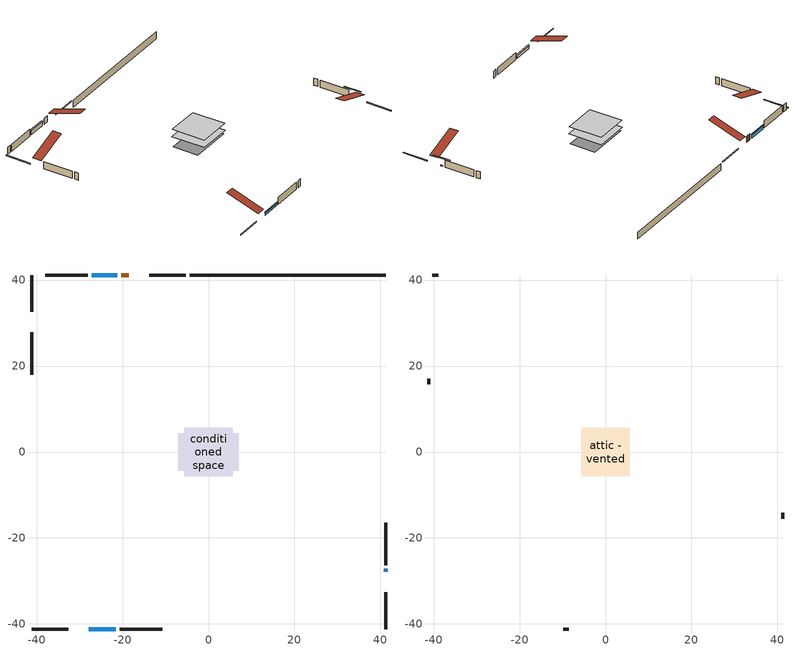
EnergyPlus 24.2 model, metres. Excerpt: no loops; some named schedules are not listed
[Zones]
conditioned space
 floor adiabatic (AdiabaticFloorConstruction): -5.68,-5.68 -5.68,5.68 5.68,5.68 5.68,-5.68 z0.91
 floor foundation (Slab1 construction): -7.06,-4.32 -7.06,4.32 7.06,4.32 7.06,-4.32 z-1.45
 wall outside (RimJoist1 construction): -5.27,41.18 -13.8,41.18 / -41.18,-41.18 -32.65,-41.18 / -41.18,41.18 -41.18,32.65 / 41.18,-41.18 41.18,-32.65 z0.91:1.21
 wall outside (AdiabaticWallConstruction 1): -18.55,41.18 -20.25,41.18 z0.91:2.94
 wall outside (AdiabaticWallConstruction): -21.18,41.18 -27.19,41.18 z0.91:2.23; 41.18,-27.9 41.18,-27.22 z0.91:1.21; -27.9,-41.18 -21.55,-41.18 z0.91:1.84
 wall outside (Wall1 construction): -28.12,41.18 -38,41.18 / -20.63,-41.18 -10.75,-41.18 / -41.18,27.9 -41.18,18.03 / 41.18,-26.29 41.18,-16.42 z0.91:3.35
 wall foundation (FoundationWall1 construction): -4.34,41.18,-1.45 -4.34,41.18,0.91 36.63,41.18,0.91 36.63,41.18,0.87 41.18,41.18,0.87 41.18,41.18,-1.45
 window (WindowConstruction): -21.18,41.18 -27.19,41.18 z0.91:2.23
 window (WindowConstruction 2): 41.18,-27.9 41.18,-27.22 z0.91:1.21
 window (WindowConstruction 1): -27.9,-41.18 -21.55,-41.18 z0.91:1.84
 door (Door): -18.55,41.18 -20.25,41.18 z0.91:2.94
 ceiling adiabatic (AdiabaticFloorConstruction): 5.68,-5.68 5.68,5.68 -5.68,5.68 -5.68,-5.68 z0.91
attic - vented
 floor to conditioned space (Floor1 construction Reversed): -5.63,-5.63 -5.63,5.63 5.63,5.63 5.63,-5.63 z3.35
 wall outside (Wall2 construction): -38.93,41.18 -40.25,41.18 / -9.82,-41.18 -8.49,-41.18 / -41.18,17.1 -41.18,15.77 / 41.18,-15.49 41.18,-14.16 z0.91:3.35
 roof outside (Roof1 construction): -17.62,41.18,3.35 -17.62,30.22,7 -14.73,30.22,7 -14.73,41.18,3.35; -28.83,-41.18,3.35 -28.83,-30.22,7 -31.72,-30.22,7 -31.72,-41.18,3.35; -41.18,28.83,3.35 -30.22,28.83,7 -30.22,31.72,7 -41.18,31.72,3.35; 41.18,-28.83,3.35 30.22,-28.83,7 30.22,-31.72,7 41.18,-31.72,3.35
shading: -27.39,41.18 -20.98,41.18 -20.98,41.59 -27.39,41.59 z2.43; 41.18,-24.58 41.18,-30.54 41.59,-30.54 41.59,-24.58 z3.85; -21.35,-41.18 -28.1,-41.18 -28.1,-41.59 -21.35,-41.59 z2.04
[Building]
Building 1: Terrain=Suburbs
[Site:Location]
Winnipeg Intl AP_MB: Latitude {deg}=49.91; Longitude {deg}=-97.24; Time Zone {hr}=-6; Elevation {m}=239; Keep Site Location Information=Yes
[Site:GroundTemperature:Shallow]
-2.46526, -5.11642, -5.32873, -4.07063, 0.979979, 6.00706, 10.3653, 13.1261, 13.3606, 11.1152, 6.8681, 1.99523
[Site:WaterMainsTemperature]
Calculation Method=Schedule; Temperature Schedule=mains temperature schedule
[Material] Roughness=Rough; Thermal Absorptance=0.9
Name | Thickness {m} | Conductivity {W/m-K} | Density {kg/m3} | Specific Heat {J/kg-K} | Solar Absorptance | Visible Absorptance
asphalt or fiberglass shingles | 0.00635 | 0.162714 | 1121.4 | 1465.45 | 0.84 | 0.84
ceiling loosefill ins | 0.0846667 | 0.0480833 | 16.02 | 1046.75 | 0.7 | 0.7
ceiling stud and cavity | 0.1397 | 0.10081 | 65.682 | 1177.47 | 0.7 | 0.7
concrete 4.0 in. | 0.1016 | 1.803125 | 2242.8 | 837.4 | 0.7 | 0.7
concrete 8.0 in. | 0.2032 | 1.803125 | 2242.8 | 837.4 | 0.7 | 0.7
door material | 0.04445 | 0.188738 | 512.64 | 1214.23 | 0.7 | 0.7
exterior vertical ins | 0.00199794 | 0.029427 | 32.04 | 1214.23 | 0.7 | 0.7
floor covering | 0.0127 | 0.0433444 | 54.468 | 1339.84 | 0.6 | 0.6
floor rigid ins; wall rigid ins | 0.512978 | 0.029427 | 32.04 | 1214.23 | 0.7 | 0.7
floor stud and cavity | 0.1397 | 1.75129 | 37.0049 | 1207.88 | 0.7 | 0.7
furniture material conditioned space 1 | 0.1524 | 0.115458 | 640.8 | 1214.23 | 0.6 | 0.6
gypsum board | 0.0127 | 0.160291 | 801 | 837.4 | 0.6 | 0.6
gypsum board 1 | 0.0127 | 0.160291 | 801 | 837.4 | 0.7 | 0.7
osb sheathing 0.5 in. | 0.0127 | 0.115458 | 512.64 | 1214.23 | 0.7 | 0.7
osb sheathing 0.75 in. | 0.01905 | 0.115458 | 512.64 | 1214.23 | 0.7 | 0.7
rim joist stud and cavity | 0.0508 | 0.648972 | 50.32683 | 1063.81 | 0.6 | 0.6
wall stud and cavity | 0.1397 | 0.483795 | 139.0536 | 1170.24 | 0.7 | 0.7
wall stud and cavity 1 | 0.0889 | 6.1454 | 50.32683 | 1063.81 | 0.6 | 0.6
wall stud and cavity 2 | 0.0889 | 0.380278 | 52.3479 | 1209.89 | 0.7 | 0.7
wall stud and cavity 3 | 0.0889 | 0.391764 | 83.0341 | 1211.67 | 0.7 | 0.7
wood siding | 0.0254 | 0.102417 | 544.68 | 1172.36 | 0.4 | 0.4
wood siding 1 | 0.00254 | 0.102417 | 544.68 | 1172.36 | 0.4 | 0.4
wood siding 2; wood siding 3; wood siding 4 | 0.0254 | 0.102417 | 544.68 | 1172.36 | 0.7 | 0.7
[WindowMaterial:SimpleGlazingSystem]
Name | U-Factor {W/m2-K} | Solar Heat Gain Coefficient
WindowMaterial | 1.75053 | 0.57
WindowMaterial 1 | 1.86409 | 0.54
WindowMaterial 2 | 3.26144 | 0.43
[Construction]
AdiabaticFloorConstruction: floor stud and cavity, floor rigid ins, osb sheathing 0.75 in., floor covering
AdiabaticWallConstruction: wood siding 3, wall rigid ins, wall stud and cavity 2, gypsum board
AdiabaticWallConstruction 1: wood siding 4, wall rigid ins, wall stud and cavity 2, gypsum board
Door: door material
Floor1 construction Reversed: gypsum board, ceiling stud and cavity, ceiling loosefill ins
FoundationWall1 construction: concrete 8.0 in., gypsum board 1
furniture construction conditioned space 1: furniture material conditioned space 1
PartitionWallConstruction: gypsum board, wall stud and cavity 3, gypsum board
RimJoist1 construction: wood siding 2, rim joist stud and cavity
Roof1 construction: asphalt or fiberglass shingles
Slab1 construction: concrete 4.0 in.
Wall1 construction: wood siding, osb sheathing 0.5 in., wall stud and cavity, gypsum board
Wall2 construction: wood siding 1, wall stud and cavity 1
WindowConstruction: WindowMaterial
WindowConstruction 1: WindowMaterial 1
WindowConstruction 2: WindowMaterial 2
[Zone] Multiplier=1; Part of Total Floor Area=Yes
Name | Volume {m3}
attic - vented | 75.1024
conditioned space | 627.8
[Space]
Name | Zone | Volume {m3}
attic - vented 1 | attic - vented | 75.1024
conditioned space 1 | conditioned space | 627.8
[ZoneInfiltration:EffectiveLeakageArea]
infil attic - vented 1: Zone or Space=attic - vented 1; Schedule=Always On Discrete; Effective Air Leakage Area {cm2}=4221; Stack Coefficient=0.000423619; Wind Coefficient=1.39062e-05
[ZoneMixing]
whole house fan mix: Zone or Space=attic - vented; Schedule=Always On Continuous; Design Flow Rate Calculation Method=Flow/Zone; Design Flow Rate {m3/s}=0; Source Zone or Space=conditioned space
[SurfaceProperty:ExposedFoundationPerimeter]
Slab1: Exposed Perimeter Calculation Method=TotalExposedPerimeter; Total Exposed Perimeter {m}=45.518
[InternalMass] Zone or ZoneList=conditioned space; Space or SpaceList=conditioned space 1
Name | Construction | Surface Area {m2}
furniture mass conditioned space 1 | furniture construction conditioned space 1 | 100.48
partition wall mass | PartitionWallConstruction | 251.201
[Lights]
interior lighting: Zone or ZoneList or Space or SpaceList=conditioned space 1; Schedule=interior lighting schedule; Design Level Calculation Method=LightingLevel; Lighting Level {W}=343.2; Return Air Fraction=0; Fraction Radiant=0.6; Fraction Visible=0.2; Fraction Replaceable=1
[People]
occupants: Zone or ZoneList or Space or SpaceList=conditioned space 1; Number of People Schedule=occupants schedule; Number of People Calculation Method=People; Number of People=3; Fraction Radiant=0.314171; Sensible Heat Fraction=0.56303; Activity Level Schedule=occupants activity schedule; Carbon Dioxide Generation Rate {m3/s-W}=0; Enable ASHRAE 55 Comfort Warnings=No; Mean Radiant Temperature Calculation Type=EnclosureAveraged
[ElectricEquipment] Zone or ZoneList or Space or SpaceList=conditioned space 1; Design Level Calculation Method=EquipmentLevel
Name | Schedule | Design Level {W} | Fraction Latent | Fraction Radiant | Fraction Lost
clothes dryer | clothes dryer schedule | 140.772 | 0.015 | 0.081 | 0.85
clothes washer | clothes washer schedule | 32.1985 | 0.03 | 0.162 | 0.7
cooking range | cooking range schedule | 215.147 | 0.08 | 0.432 | 0.2
dishwasher | dishwasher schedule | 66.8632 | 0.3 | 0.18 | 0.4
fridge | fridge schedule | 72.9452 | 0 | 0.6 | 0
mech vent house fan | mech vent house fan schedule | 0 | 0 | 0 | 1
mech vent house fan cfis | mech vent house fan cfis schedule | 0 | 0 | 0 | 0
misc plug loads | misc plug loads schedule | 494.7 | 0.045 | 0.513 | 0.1
whole house fan | Always On Discrete | 0 | 0 | 0 | 1
[OtherEquipment] Zone or ZoneList or Space or SpaceList=conditioned space 1; Design Level Calculation Method=EquipmentLevel
Name | Fuel Type | Schedule | Design Level {W} | Fraction Latent | Fraction Radiant | Fraction Lost
clothes dryer 1 | Electricity | clothes dryer schedule | 0 | 0.015 | 0.081 | 0.85
cooking range 1 | Electricity | cooking range schedule | 0 | 0.08 | 0.432 | 0.2
general water use latent | None | general water use schedule | 62.594 | 1 | 0 | 0
general water use sensible | None | general water use schedule | -61.6891 | 0 | 0.6 | 0
mech vent house fan latent load | None | Always On Discrete | 0 | 1 | 0 | 0
mech vent house fan sensible load | None | Always On Discrete | 0 | 0 | 0 | 0
water heater energy adjustment1 | Electricity | Always On Discrete | 0.01 | 0 | 0 | 1
[ZoneInfiltration:DesignFlowRate] Zone or ZoneList or Space or SpaceList=conditioned space 1; Schedule=Always On Discrete; Design Flow Rate Calculation Method=Flow/Zone; Design Flow Rate {m3/s}=0
infil flow; natural vent flow; whole house fan flow
[AvailabilityManager:Scheduled]
central ac and furnace airloop Availability Manager: Schedule=Always On Discrete
[Foundation:Kiva]
Foundation Kiva 1: Initial Indoor Air Temperature {C}=21; Wall Height Above Grade {m}=0.910011; Wall Depth Below Slab {m}=0.2032; Custom Block Material Name 1=exterior vertical ins; Custom Block Depth 1 {m}=2.36001; Custom Block X Position 1 {m}=0.2159; Custom Block Z Position 1 {m}=0
[Foundation:Kiva:Settings]
Soil Conductivity {W/m-K}=0.849921; Soil Density {kg/m3}=1842.3; Soil Specific Heat {J/kg-K}=418.7; Ground Solar Absorptivity=0.9; Ground Thermal Absorptivity=0.9; Ground Surface Roughness {m}=0.03; Far-Field Width {m}=40; Deep-Ground Boundary Condition=ZeroFlux; Deep-Ground Depth {m}=40; Minimum Cell Dimension {m}=0.2; Maximum Cell Growth Coefficient=3; Simulation Timestep=Timestep
[Exterior:Lights]
exterior lighting: Schedule=exterior lighting schedule; Design Level {W}=75.6
[EnergyManagementSystem:GlobalVariable]
central_ac_and_furnace_airloop_Fan_RTF
infil_program_Qfan
infil_program_Qinf
natural_vent_program_Qnv
natural_vent_program_Qwhf
[EnergyManagementSystem:Sensor]
Name | Output:Variable or Output:Meter Index Key | Output:Variable or Output:Meter
airflow_gain | infil flow | Infiltration Sensible Heat Gain Energy
airflow_gain_1 | natural vent flow | Infiltration Sensible Heat Gain Energy
airflow_gain_2 | whole house fan flow | Infiltration Sensible Heat Gain Energy
airflow_loss | infil flow | Infiltration Sensible Heat Loss Energy
airflow_loss_1 | natural vent flow | Infiltration Sensible Heat Loss Energy
airflow_loss_2 | whole house fan flow | Infiltration Sensible Heat Loss Energy
clg_load_cond |  | Cooling:EnergyTransfer:Zone:CONDITIONED SPACE
clg_sp_s; clg_sp_s_1 | cooling setpoint | Schedule Value
clothes_dryer_exhaust_0_sch_s | clothes dryer exhaust 0 schedule | Schedule Value
cool_season | cooling season schedule | Schedule Value
htg_load_cond |  | Heating:EnergyTransfer:Zone:CONDITIONED SPACE
htg_sp_s; htg_sp_s_1 | heating setpoint | Schedule Value
ig_ee_conv | clothes dryer | Electric Equipment Convective Heating Energy
ig_ee_conv_2 | cooking range | Electric Equipment Convective Heating Energy
ig_ee_conv_4 | fridge | Electric Equipment Convective Heating Energy
ig_ee_conv_5 | misc plug loads | Electric Equipment Convective Heating Energy
ig_ee_conv_6 | whole house fan | Electric Equipment Convective Heating Energy
ig_ee_rad | clothes dryer | Electric Equipment Radiant Heating Energy
ig_ee_rad_2 | cooking range | Electric Equipment Radiant Heating Energy
ig_ee_rad_4 | fridge | Electric Equipment Radiant Heating Energy
ig_ee_rad_5 | misc plug loads | Electric Equipment Radiant Heating Energy
ig_ee_rad_6 | whole house fan | Electric Equipment Radiant Heating Energy
ig_lgt_conv | interior lighting | Lights Convective Heating Energy
ig_lgt_rad | interior lighting | Lights Radiant Heating Energy
ig_lgt_vis | interior lighting | Lights Visible Radiation Heating Energy
ig_oe_conv | clothes dryer 1 | Other Equipment Convective Heating Energy
ig_oe_conv_1 | cooking range 1 | Other Equipment Convective Heating Energy
ig_oe_conv_2 | general water use latent | Other Equipment Convective Heating Energy
ig_oe_conv_3 | general water use sensible | Other Equipment Convective Heating Energy
ig_oe_conv_4 | water heater energy adjustment1 | Other Equipment Convective Heating Energy
ig_oe_rad | clothes dryer 1 | Other Equipment Radiant Heating Energy
ig_oe_rad_1 | cooking range 1 | Other Equipment Radiant Heating Energy
ig_oe_rad_2 | general water use latent | Other Equipment Radiant Heating Energy
ig_oe_rad_3 | general water use sensible | Other Equipment Radiant Heating Energy
ig_oe_rad_4 | water heater energy adjustment1 | Other Equipment Radiant Heating Energy
ig_ppl_conv | occupants | People Convective Heating Energy
ig_ppl_rad | occupants | People Radiant Heating Energy
im_conv | furniture mass conditioned space 1 | Surface Inside Face Convection Heat Gain Energy
im_conv_1 | partition wall mass | Surface Inside Face Convection Heat Gain Energy
im_ig | furniture mass conditioned space 1 | Surface Inside Face Internal Gains Radiation Heat Gain Energy
im_ig_1 | partition wall mass | Surface Inside Face Internal Gains Radiation Heat Gain Energy
im_lgt | furniture mass conditioned space 1 | Surface Inside Face Lights Radiation Heat Gain Energy
im_lgt_1 | partition wall mass | Surface Inside Face Lights Radiation Heat Gain Energy
im_sol | furniture mass conditioned space 1 | Surface Inside Face Solar Radiation Heat Gain Energy
im_sol_1 | partition wall mass | Surface Inside Face Solar Radiation Heat Gain Energy
im_surf | furniture mass conditioned space 1 | Surface Inside Face Net Surface Thermal Radiation Heat Gain Energy
im_surf_1 | partition wall mass | Surface Inside Face Net Surface Thermal Radiation Heat Gain Energy
mv_conv | mech vent house fan | Electric Equipment Convective Heating Energy
mv_conv_1 | mech vent house fan cfis | Electric Equipment Convective Heating Energy
mv_conv_2 | mech vent house fan latent load | Other Equipment Convective Heating Energy
mv_conv_3 | mech vent house fan sensible load | Other Equipment Convective Heating Energy
mv_rad | mech vent house fan | Electric Equipment Radiant Heating Energy
mv_rad_1 | mech vent house fan cfis | Electric Equipment Radiant Heating Energy
mv_rad_2 | mech vent house fan latent load | Other Equipment Radiant Heating Energy
mv_rad_3 | mech vent house fan sensible load | Other Equipment Radiant Heating Energy
natural_vent_s | natural vent schedule | Schedule Value
out_pb_s |  | Site Outdoor Air Barometric Pressure
out_wt_s |  | Site Outdoor Air Humidity Ratio
site_vw_s |  | Site Wind Speed
ss_back_out | Window1 | Surface Window Shortwave from Zone Back Out Window Heat Transfer Rate
ss_back_out_1 | Window11 | Surface Window Shortwave from Zone Back Out Window Heat Transfer Rate
ss_back_out_2 | Window5 | Surface Window Shortwave from Zone Back Out Window Heat Transfer Rate
ss_conv | Door1 | Surface Inside Face Convection Heat Gain Energy
ss_conv_1 | Window1 | Surface Inside Face Convection Heat Gain Energy
ss_conv_2 | Window11 | Surface Inside Face Convection Heat Gain Energy
ss_conv_3 | Window5 | Surface Inside Face Convection Heat Gain Energy
ss_ig | Door1 | Surface Inside Face Internal Gains Radiation Heat Gain Energy
ss_ig_1 | Window1 | Surface Inside Face Internal Gains Radiation Heat Gain Energy
ss_ig_2 | Window11 | Surface Inside Face Internal Gains Radiation Heat Gain Energy
ss_ig_3 | Window5 | Surface Inside Face Internal Gains Radiation Heat Gain Energy
ss_lgt | Door1 | Surface Inside Face Lights Radiation Heat Gain Energy
ss_sol | Door1 | Surface Inside Face Solar Radiation Heat Gain Energy
ss_surf | Door1 | Surface Inside Face Net Surface Thermal Radiation Heat Gain Energy
ss_surf_1 | Window1 | Surface Inside Face Net Surface Thermal Radiation Heat Gain Energy
ss_surf_2 | Window11 | Surface Inside Face Net Surface Thermal Radiation Heat Gain Energy
ss_surf_3 | Window5 | Surface Inside Face Net Surface Thermal Radiation Heat Gain Energy
ss_trans_in | Window1 | Surface Window Transmitted Solar Radiation Rate
ss_trans_in_1 | Window11 | Surface Window Transmitted Solar Radiation Rate
ss_trans_in_2 | Window5 | Surface Window Transmitted Solar Radiation Rate
ss_trans_out | Window1 | Surface Inside Face Initial Transmitted Diffuse Transmitted Out Window Solar Radiation Rate
ss_trans_out_1 | Window11 | Surface Inside Face Initial Transmitted Diffuse Transmitted Out Window Solar Radiation Rate
ss_trans_out_2 | Window5 | Surface Inside Face Initial Transmitted Diffuse Transmitted Out Window Solar Radiation Rate
s_conv | Floor1 | Surface Inside Face Convection Heat Gain Energy
s_conv_1 | FoundationWall1 | Surface Inside Face Convection Heat Gain Energy
s_conv_10 | Wall1:180 | Surface Inside Face Convection Heat Gain Energy
s_conv_11 | Wall1:270 | Surface Inside Face Convection Heat Gain Energy
s_conv_12 | Wall1:90 | Surface Inside Face Convection Heat Gain Energy
s_conv_2 | inferred conditioned ceiling | Surface Inside Face Convection Heat Gain Energy
s_conv_3 | inferred conditioned floor | Surface Inside Face Convection Heat Gain Energy
s_conv_4 | RimJoist1:0 | Surface Inside Face Convection Heat Gain Energy
s_conv_5 | RimJoist1:180 | Surface Inside Face Convection Heat Gain Energy
s_conv_6 | RimJoist1:270 | Surface Inside Face Convection Heat Gain Energy
s_conv_7 | RimJoist1:90 | Surface Inside Face Convection Heat Gain Energy
s_conv_8 | Slab1 | Surface Inside Face Convection Heat Gain Energy
s_conv_9 | Wall1:0 | Surface Inside Face Convection Heat Gain Energy
s_ig | Floor1 | Surface Inside Face Internal Gains Radiation Heat Gain Energy
s_ig_1 | FoundationWall1 | Surface Inside Face Internal Gains Radiation Heat Gain Energy
s_ig_10 | Wall1:180 | Surface Inside Face Internal Gains Radiation Heat Gain Energy
s_ig_11 | Wall1:270 | Surface Inside Face Internal Gains Radiation Heat Gain Energy
s_ig_12 | Wall1:90 | Surface Inside Face Internal Gains Radiation Heat Gain Energy
s_ig_2 | inferred conditioned ceiling | Surface Inside Face Internal Gains Radiation Heat Gain Energy
s_ig_3 | inferred conditioned floor | Surface Inside Face Internal Gains Radiation Heat Gain Energy
s_ig_4 | RimJoist1:0 | Surface Inside Face Internal Gains Radiation Heat Gain Energy
s_ig_5 | RimJoist1:180 | Surface Inside Face Internal Gains Radiation Heat Gain Energy
s_ig_6 | RimJoist1:270 | Surface Inside Face Internal Gains Radiation Heat Gain Energy
s_ig_7 | RimJoist1:90 | Surface Inside Face Internal Gains Radiation Heat Gain Energy
s_ig_8 | Slab1 | Surface Inside Face Internal Gains Radiation Heat Gain Energy
s_ig_9 | Wall1:0 | Surface Inside Face Internal Gains Radiation Heat Gain Energy
s_lgt | Floor1 | Surface Inside Face Lights Radiation Heat Gain Energy
s_lgt_1 | FoundationWall1 | Surface Inside Face Lights Radiation Heat Gain Energy
s_lgt_10 | Wall1:180 | Surface Inside Face Lights Radiation Heat Gain Energy
s_lgt_11 | Wall1:270 | Surface Inside Face Lights Radiation Heat Gain Energy
s_lgt_12 | Wall1:90 | Surface Inside Face Lights Radiation Heat Gain Energy
s_lgt_2 | inferred conditioned ceiling | Surface Inside Face Lights Radiation Heat Gain Energy
s_lgt_3 | inferred conditioned floor | Surface Inside Face Lights Radiation Heat Gain Energy
s_lgt_4 | RimJoist1:0 | Surface Inside Face Lights Radiation Heat Gain Energy
s_lgt_5 | RimJoist1:180 | Surface Inside Face Lights Radiation Heat Gain Energy
s_lgt_6 | RimJoist1:270 | Surface Inside Face Lights Radiation Heat Gain Energy
s_lgt_7 | RimJoist1:90 | Surface Inside Face Lights Radiation Heat Gain Energy
s_lgt_8 | Slab1 | Surface Inside Face Lights Radiation Heat Gain Energy
s_lgt_9 | Wall1:0 | Surface Inside Face Lights Radiation Heat Gain Energy
s_sol | Floor1 | Surface Inside Face Solar Radiation Heat Gain Energy
s_sol_1 | FoundationWall1 | Surface Inside Face Solar Radiation Heat Gain Energy
s_sol_10 | Wall1:180 | Surface Inside Face Solar Radiation Heat Gain Energy
s_sol_11 | Wall1:270 | Surface Inside Face Solar Radiation Heat Gain Energy
s_sol_12 | Wall1:90 | Surface Inside Face Solar Radiation Heat Gain Energy
s_sol_2 | inferred conditioned ceiling | Surface Inside Face Solar Radiation Heat Gain Energy
s_sol_3 | inferred conditioned floor | Surface Inside Face Solar Radiation Heat Gain Energy
s_sol_4 | RimJoist1:0 | Surface Inside Face Solar Radiation Heat Gain Energy
s_sol_5 | RimJoist1:180 | Surface Inside Face Solar Radiation Heat Gain Energy
s_sol_6 | RimJoist1:270 | Surface Inside Face Solar Radiation Heat Gain Energy
s_sol_7 | RimJoist1:90 | Surface Inside Face Solar Radiation Heat Gain Energy
s_sol_8 | Slab1 | Surface Inside Face Solar Radiation Heat Gain Energy
s_sol_9 | Wall1:0 | Surface Inside Face Solar Radiation Heat Gain Energy
s_surf | Floor1 | Surface Inside Face Net Surface Thermal Radiation Heat Gain Energy
s_surf_1 | FoundationWall1 | Surface Inside Face Net Surface Thermal Radiation Heat Gain Energy
s_surf_10 | Wall1:180 | Surface Inside Face Net Surface Thermal Radiation Heat Gain Energy
s_surf_11 | Wall1:270 | Surface Inside Face Net Surface Thermal Radiation Heat Gain Energy
s_surf_12 | Wall1:90 | Surface Inside Face Net Surface Thermal Radiation Heat Gain Energy
s_surf_2 | inferred conditioned ceiling | Surface Inside Face Net Surface Thermal Radiation Heat Gain Energy
s_surf_3 | inferred conditioned floor | Surface Inside Face Net Surface Thermal Radiation Heat Gain Energy
s_surf_4 | RimJoist1:0 | Surface Inside Face Net Surface Thermal Radiation Heat Gain Energy
s_surf_5 | RimJoist1:180 | Surface Inside Face Net Surface Thermal Radiation Heat Gain Energy
s_surf_6 | RimJoist1:270 | Surface Inside Face Net Surface Thermal Radiation Heat Gain Energy
s_surf_7 | RimJoist1:90 | Surface Inside Face Net Surface Thermal Radiation Heat Gain Energy
s_surf_8 | Slab1 | Surface Inside Face Net Surface Thermal Radiation Heat Gain Energy
s_surf_9 | Wall1:0 | Surface Inside Face Net Surface Thermal Radiation Heat Gain Energy
[EnergyManagementSystem:Actuator]
Name | Actuated Component Unique | Actuated Component Type | Actuated Component Control Type
fridge_schedule_act | fridge schedule | Schedule:Constant | Schedule Value
infil_flow_act | infil flow | Zone Infiltration | Air Exchange Flow Rate
mech_vent_house_fan_cfis_act | mech vent house fan cfis | ElectricEquipment | Electricity Rate
mech_vent_house_fan_latent_load_act | mech vent house fan latent load | OtherEquipment | Power Level
mech_vent_house_fan_sensible_load_act | mech vent house fan sensible load | OtherEquipment | Power Level
natural_vent_flow_act | natural vent flow | Zone Infiltration | Air Exchange Flow Rate
water_heater_ec_adj_act | water heater energy adjustment1 | OtherEquipment | Power Level
whole_house_fan_act | whole house fan | ElectricEquipment | Electricity Rate
whole_house_fan_flow_act | whole house fan flow | Zone Infiltration | Air Exchange Flow Rate
whole_house_fan_mix_act | whole house fan mix | ZoneMixing | Air Exchange Flow Rate
[EnergyManagementSystem:Program]
central_ac_and_furnace_supply_fan_disaggregate_program: Set central_ac_and_furnace_supply_fan_clg = 0; If central_ac_and_furnace_clg_coil_s > 0; Set central_ac_and_furnace_supply_fan_clg = central_ac_and_furnace_supply_fan_s; EndIf
central_ac_and_furnace_supply_fan_disaggregate_program_1: Set central_ac_and_furnace_supply_fan_primary_htg = 0; If central_ac_and_furnace_htg_coil_s > 0; Set central_ac_and_furnace_supply_fan_primary_htg = central_ac_and_furnace_supply_fan_s_1; EndIf
